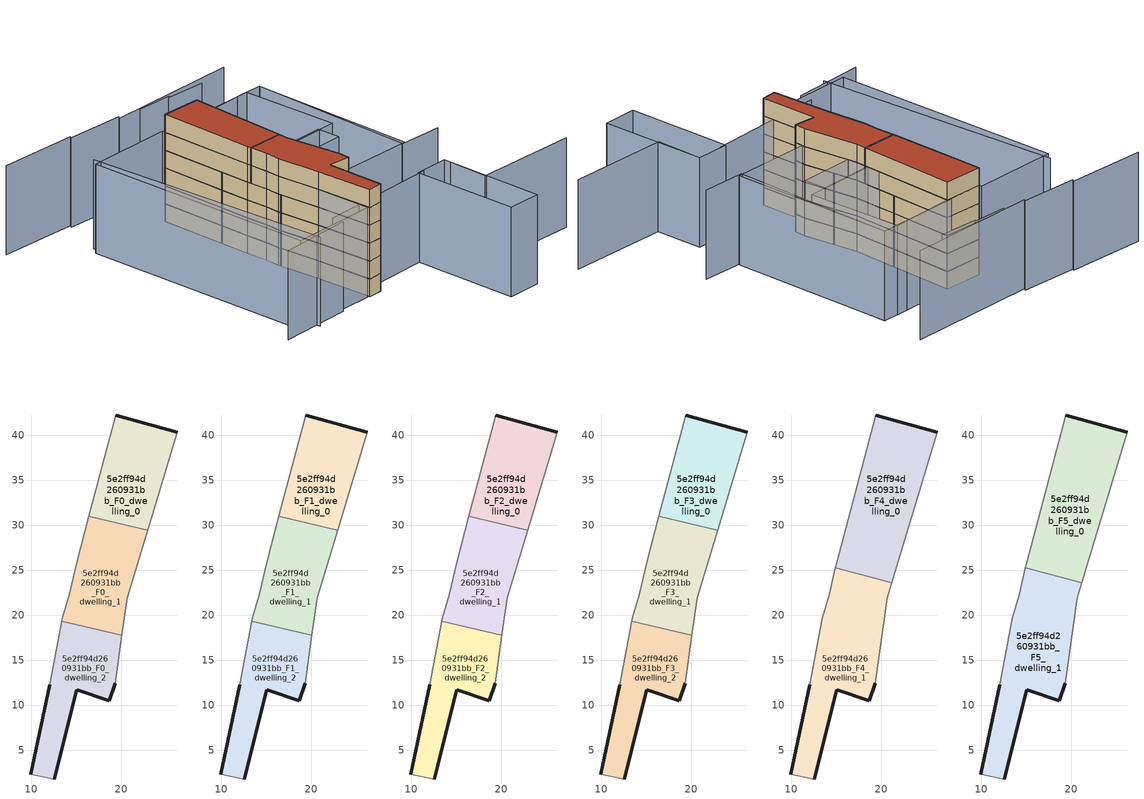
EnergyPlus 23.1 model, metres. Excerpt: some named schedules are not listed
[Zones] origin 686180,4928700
5e2ff94d260931bb_F0_dwelling_0
 floor ground (EU_floor_Construction): 22.9,29.45 26.19,40.31 19.38,42.22 16.39,30.99 z0
 wall outside (EU_wall_Construction): 19.38,42.22 26.19,40.31 z0:3
 wall to 5e2ff94d260931bb_F0_dwelling_1 (EU_wall_Construction): 22.9,29.45 16.39,30.99 z0:3
 wall adiabatic (EU_wall_Construction): 16.39,30.99 19.38,42.22 / 26.19,40.31 22.9,29.45 z0:3
5e2ff94d260931bb_F0_dwelling_1
 floor ground (EU_floor_Construction): 20.06,17.76 20.63,21.94 22.9,29.45 16.39,30.99 15.02,25.83 14.21,22.28 13.42,19.67 13.36,19.34 z0
 wall adiabatic (EU_wall_Construction): 22.9,29.45 20.63,21.94 20.06,17.76 / 13.36,19.34 13.42,19.67 14.21,22.28 15.02,25.83 16.39,30.99 z0:3
 wall to 5e2ff94d260931bb_F0_dwelling_2 (EU_wall_Construction): 20.06,17.76 13.36,19.34 z0:3
5e2ff94d260931bb_F0_dwelling_2
 floor ground (EU_floor_Construction): 12.54,1.82 15.06,11.73 18.65,10.48 19.33,12.45 20.06,17.76 13.36,19.34 12.07,12.26 9.95,2.36 z0
 wall outside (EU_wall_Construction): 9.95,2.36 12.07,12.26 / 19.33,12.45 18.65,10.48 15.06,11.73 12.54,1.82 z0:3
 wall adiabatic (EU_wall_Construction): 12.54,1.82 9.95,2.36 / 12.07,12.26 13.36,19.34 / 20.06,17.76 19.33,12.45 z0:3
5e2ff94d260931bb_F1_dwelling_0
 floor to 5e2ff94d260931bb_F0_dwelling_0 (EU_floor_Construction): 22.9,29.45 26.19,40.31 19.38,42.22 16.39,30.99 z3
 wall outside (EU_wall_Construction): 19.38,42.22 26.19,40.31 z3:6
 wall to 5e2ff94d260931bb_F1_dwelling_1 (EU_wall_Construction): 22.9,29.45 16.39,30.99 z3:6
 wall adiabatic (EU_wall_Construction): 16.39,30.99 19.38,42.22 / 26.19,40.31 22.9,29.45 z3:6
5e2ff94d260931bb_F1_dwelling_1
 floor to 5e2ff94d260931bb_F0_dwelling_1 (EU_floor_Construction): 20.06,17.76 20.63,21.94 22.9,29.45 16.39,30.99 15.02,25.83 14.21,22.28 13.42,19.67 13.36,19.34 z3
 wall adiabatic (EU_wall_Construction): 22.9,29.45 20.63,21.94 20.06,17.76 / 13.36,19.34 13.42,19.67 14.21,22.28 15.02,25.83 16.39,30.99 z3:6
 wall to 5e2ff94d260931bb_F1_dwelling_2 (EU_wall_Construction): 20.06,17.76 13.36,19.34 z3:6
5e2ff94d260931bb_F1_dwelling_2
 floor to 5e2ff94d260931bb_F0_dwelling_2 (EU_floor_Construction): 12.54,1.82 15.06,11.73 18.65,10.48 19.33,12.45 20.06,17.76 13.36,19.34 12.07,12.26 9.95,2.36 z3
 wall outside (EU_wall_Construction): 9.95,2.36 12.07,12.26 / 19.33,12.45 18.65,10.48 15.06,11.73 12.54,1.82 z3:6
 wall adiabatic (EU_wall_Construction): 12.54,1.82 9.95,2.36 / 12.07,12.26 13.36,19.34 / 20.06,17.76 19.33,12.45 z3:6
5e2ff94d260931bb_F2_dwelling_0
 floor to 5e2ff94d260931bb_F1_dwelling_0 (EU_floor_Construction): 22.9,29.45 26.19,40.31 19.38,42.22 16.39,30.99 z6
 wall outside (EU_wall_Construction): 19.38,42.22 26.19,40.31 z6:9
 wall to 5e2ff94d260931bb_F2_dwelling_1 (EU_wall_Construction): 22.9,29.45 16.39,30.99 z6:9
 wall adiabatic (EU_wall_Construction): 16.39,30.99 19.38,42.22 / 26.19,40.31 22.9,29.45 z6:9
5e2ff94d260931bb_F2_dwelling_1
 floor to 5e2ff94d260931bb_F1_dwelling_1 (EU_floor_Construction): 20.06,17.76 20.63,21.94 22.9,29.45 16.39,30.99 15.02,25.83 14.21,22.28 13.42,19.67 13.36,19.34 z6
 wall adiabatic (EU_wall_Construction): 22.9,29.45 20.63,21.94 20.06,17.76 / 13.36,19.34 13.42,19.67 14.21,22.28 15.02,25.83 16.39,30.99 z6:9
 wall to 5e2ff94d260931bb_F2_dwelling_2 (EU_wall_Construction): 20.06,17.76 13.36,19.34 z6:9
5e2ff94d260931bb_F2_dwelling_2
 floor to 5e2ff94d260931bb_F1_dwelling_2 (EU_floor_Construction): 12.54,1.82 15.06,11.73 18.65,10.48 19.33,12.45 20.06,17.76 13.36,19.34 12.07,12.26 9.95,2.36 z6
 wall outside (EU_wall_Construction): 9.95,2.36 12.07,12.26 / 19.33,12.45 18.65,10.48 15.06,11.73 12.54,1.82 z6:9
 wall adiabatic (EU_wall_Construction): 12.54,1.82 9.95,2.36 / 12.07,12.26 13.36,19.34 / 20.06,17.76 19.33,12.45 z6:9
5e2ff94d260931bb_F3_dwelling_0
 floor to 5e2ff94d260931bb_F2_dwelling_0 (EU_floor_Construction): 22.9,29.45 26.19,40.31 19.38,42.22 16.39,30.99 z9
 wall outside (EU_wall_Construction): 19.38,42.22 26.19,40.31 z9:12
 wall to 5e2ff94d260931bb_F3_dwelling_1 (EU_wall_Construction): 22.9,29.45 16.39,30.99 z9:12
 wall adiabatic (EU_wall_Construction): 16.39,30.99 19.38,42.22 / 26.19,40.31 22.9,29.45 z9:12
5e2ff94d260931bb_F3_dwelling_1
 floor to 5e2ff94d260931bb_F2_dwelling_1 (EU_floor_Construction): 20.06,17.76 20.63,21.94 22.9,29.45 16.39,30.99 15.02,25.83 14.21,22.28 13.42,19.67 13.36,19.34 z9
 wall adiabatic (EU_wall_Construction): 22.9,29.45 20.63,21.94 20.06,17.76 / 13.36,19.34 13.42,19.67 14.21,22.28 15.02,25.83 16.39,30.99 z9:12
 wall to 5e2ff94d260931bb_F3_dwelling_2 (EU_wall_Construction): 20.06,17.76 13.36,19.34 z9:12
5e2ff94d260931bb_F3_dwelling_2
 floor to 5e2ff94d260931bb_F2_dwelling_2 (EU_floor_Construction): 12.54,1.82 15.06,11.73 18.65,10.48 19.33,12.45 20.06,17.76 13.36,19.34 12.07,12.26 9.95,2.36 z9
 wall outside (EU_wall_Construction): 9.95,2.36 12.07,12.26 / 19.33,12.45 18.65,10.48 15.06,11.73 12.54,1.82 z9:12
 wall adiabatic (EU_wall_Construction): 12.54,1.82 9.95,2.36 / 12.07,12.26 13.36,19.34 / 20.06,17.76 19.33,12.45 z9:12
5e2ff94d260931bb_F4_dwelling_0
 floor to 5e2ff94d260931bb_F3_dwelling_0 (EU_floor_Construction): 22.9,29.45 26.19,40.31 19.38,42.22 16.39,30.99 z12
 floor to 5e2ff94d260931bb_F3_dwelling_1 (EU_floor_Construction): 21.14,23.62 22.9,29.45 16.39,30.99 15.02,25.83 14.89,25.28 z12
 wall outside (EU_wall_Construction): 19.38,42.22 26.19,40.31 z12:15
 wall adiabatic (EU_wall_Construction): 26.19,40.31 21.14,23.62 / 14.89,25.28 15.02,25.83 19.38,42.22 z12:15
 wall to 5e2ff94d260931bb_F4_dwelling_1 (EU_wall_Construction): 21.14,23.62 14.89,25.28 z12:15
5e2ff94d260931bb_F4_dwelling_1
 floor to 5e2ff94d260931bb_F3_dwelling_1 (EU_floor_Construction): 20.06,17.76 20.63,21.94 21.14,23.62 14.89,25.28 14.21,22.28 13.42,19.67 13.36,19.34 z12
 floor to 5e2ff94d260931bb_F3_dwelling_2 (EU_floor_Construction): 12.54,1.82 15.06,11.73 18.65,10.48 19.33,12.45 20.06,17.76 13.36,19.34 12.07,12.26 9.95,2.36 z12
 wall outside (EU_wall_Construction): 19.33,12.45 18.65,10.48 15.06,11.73 12.54,1.82 / 9.95,2.36 12.07,12.26 z12:15
 wall adiabatic (EU_wall_Construction): 12.54,1.82 9.95,2.36 / 12.07,12.26 13.42,19.67 14.21,22.28 14.89,25.28 / 21.14,23.62 20.63,21.94 19.33,12.45 z12:15
5e2ff94d260931bb_F5_dwelling_0
 floor to 5e2ff94d260931bb_F4_dwelling_0 (EU_floor_Construction): 21.14,23.62 26.19,40.31 19.38,42.22 15.02,25.83 14.89,25.28 z15
 wall outside (EU_wall_Construction): 19.38,42.22 26.19,40.31 z15:18
 wall adiabatic (EU_wall_Construction): 26.19,40.31 21.14,23.62 / 14.89,25.28 15.02,25.83 19.38,42.22 z15:18
 wall to 5e2ff94d260931bb_F5_dwelling_1 (EU_wall_Construction): 21.14,23.62 14.89,25.28 z15:18
 roof outside (EU_roof_Construction): 26.19,40.31 21.14,23.62 14.89,25.28 15.02,25.83 19.38,42.22 z18
5e2ff94d260931bb_F5_dwelling_1
 floor to 5e2ff94d260931bb_F4_dwelling_1 (EU_floor_Construction): 12.54,1.82 15.06,11.73 18.65,10.48 19.33,12.45 20.63,21.94 21.14,23.62 14.89,25.28 14.21,22.28 13.42,19.67 12.07,12.26 9.95,2.36 z15
 wall outside (EU_wall_Construction): 19.33,12.45 18.65,10.48 15.06,11.73 12.54,1.82 / 9.95,2.36 12.07,12.26 z15:18
 wall adiabatic (EU_wall_Construction): 12.54,1.82 9.95,2.36 / 12.07,12.26 13.42,19.67 14.21,22.28 14.89,25.28 / 21.14,23.62 20.63,21.94 19.33,12.45 z15:18
 roof outside (EU_roof_Construction): 21.14,23.62 20.63,21.94 19.33,12.45 18.65,10.48 15.06,11.73 12.54,1.82 9.95,2.36 12.07,12.26 13.42,19.67 14.21,22.28 14.89,25.28 z18
shading: 4.08,5.72 25.31,1.09 / -9.24,6.41 3.62,3.61 / 45.51,-12.79 27.97,-8.04 / 27.97,-8.04 29.81,-1.21 / 39.84,6.14 32.27,8.3 / 32.27,8.3 40.39,36.82 / 5.84,47.39 -2.76,4.29 / 37.4,45.24 30.52,47.28 / 30.94,47.5 24.86,49.29 / 21.05,50.93 11.1,53.94 / 43.94,44.83 20.7,50.61 / 11.47,54.28 -2.16,58.24 / 30.15,0.04 25.68,-18.12 / 25.68,-18.12 19.83,-16.68 / 19.83,-16.68 24.3,1.48 / 24.3,1.48 30.15,0.04 / 30.96,21.99 30.03,18.07 / 30.03,18.07 20.26,20.4 / 20.26,20.4 21.19,24.32 / 21.19,24.32 30.96,21.99 / 40.42,36.92 32.95,8.26 / 32.95,8.26 18.25,12.09 / 18.25,12.09 25.72,40.75 / 25.72,40.75 40.42,36.92 / 19.5,42.7 9.73,2.66 / 9.73,2.66 -5.22,6.31 / -5.22,6.31 4.55,46.34 / 4.55,46.34 19.5,42.7 / 25,40.58 37.65,37.72 / 37.65,37.72 33.9,21.13 / 33.9,21.13 21.25,23.99 / 21.25,23.99 25,40.58 z0:15
[Building]
EU S2 Campaign: North Axis=0; Terrain=City; Solar Distribution=FullExterior
[Site:Location]
Bologna: Latitude=44.5; Longitude=11.25; Time Zone=1; Elevation=37
[SizingPeriod:WeatherFileDays]
AnnualSizingPeriod: Begin Month=1; Begin Day of Month=1; End Month=12; End Day of Month=31; Day of Week for Start Day=Monday; Use Weather File Daylight Saving Period=No; Use Weather File Rain and Snow Indicators=No
[MATERIAL]
EU_InternalMass_Material: Roughness=MediumRough; Thickness=0.1; Conductivity=1; Density=1800; Specific Heat=900; Thermal Absorptance=0.9; Solar Absorptance=0.7; Visible Absorptance=0.7
[MATERIAL:NOMASS] Roughness=MediumRough; Thermal Absorptance=0.9; Solar Absorptance=0.7; Visible Absorptance=0.7
Name | Thermal Resistance
EU_wall_NoMass | 0.905828
EU_roof_NoMass | 0.37593
EU_floor_NoMass | 0.67114
[CONSTRUCTION]
EU_wall_Construction: EU_wall_NoMass
EU_roof_Construction: EU_roof_NoMass
EU_floor_Construction: EU_floor_NoMass
EU_InternalMass_Construction: EU_InternalMass_Material
[ZONE] Type=1; Multiplier=1; Ceiling Height=autocalculate; Floor Area=autocalculate; Part of Total Floor Area=Yes
Name | Volume
5e2ff94d260931bb_F0_dwelling_0; 5e2ff94d260931bb_F1_dwelling_0; 5e2ff94d260931bb_F2_dwelling_0; 5e2ff94d260931bb_F3_dwelling_0 | 236.903
5e2ff94d260931bb_F4_dwelling_0; 5e2ff94d260931bb_F5_dwelling_0 | 355.361
5e2ff94d260931bb_F0_dwelling_1; 5e2ff94d260931bb_F1_dwelling_1; 5e2ff94d260931bb_F2_dwelling_1; 5e2ff94d260931bb_F3_dwelling_1 | 236.908
5e2ff94d260931bb_F4_dwelling_1; 5e2ff94d260931bb_F5_dwelling_1 | 355.364
5e2ff94d260931bb_F0_dwelling_2; 5e2ff94d260931bb_F1_dwelling_2; 5e2ff94d260931bb_F2_dwelling_2; 5e2ff94d260931bb_F3_dwelling_2 | 236.914
[INTERNALMASS] Construction=EU_InternalMass_Construction
Name | Zone or ZoneList | Surface Area
5e2ff94d260931bb_F0_dwelling_0_EU_InternalMass | 5e2ff94d260931bb_F0_dwelling_0 | 78.9675
5e2ff94d260931bb_F0_dwelling_1_EU_InternalMass | 5e2ff94d260931bb_F0_dwelling_1 | 78.9695
5e2ff94d260931bb_F0_dwelling_2_EU_InternalMass | 5e2ff94d260931bb_F0_dwelling_2 | 78.971
5e2ff94d260931bb_F1_dwelling_0_EU_InternalMass | 5e2ff94d260931bb_F1_dwelling_0 | 78.9675
5e2ff94d260931bb_F1_dwelling_1_EU_InternalMass | 5e2ff94d260931bb_F1_dwelling_1 | 78.9695
5e2ff94d260931bb_F1_dwelling_2_EU_InternalMass | 5e2ff94d260931bb_F1_dwelling_2 | 78.971
5e2ff94d260931bb_F2_dwelling_0_EU_InternalMass | 5e2ff94d260931bb_F2_dwelling_0 | 78.9675
5e2ff94d260931bb_F2_dwelling_1_EU_InternalMass | 5e2ff94d260931bb_F2_dwelling_1 | 78.9695
5e2ff94d260931bb_F2_dwelling_2_EU_InternalMass | 5e2ff94d260931bb_F2_dwelling_2 | 78.971
5e2ff94d260931bb_F3_dwelling_0_EU_InternalMass | 5e2ff94d260931bb_F3_dwelling_0 | 78.9675
5e2ff94d260931bb_F3_dwelling_1_EU_InternalMass | 5e2ff94d260931bb_F3_dwelling_1 | 78.9695
5e2ff94d260931bb_F3_dwelling_2_EU_InternalMass | 5e2ff94d260931bb_F3_dwelling_2 | 78.971
5e2ff94d260931bb_F4_dwelling_0_EU_InternalMass | 5e2ff94d260931bb_F4_dwelling_0 | 118.453
5e2ff94d260931bb_F4_dwelling_1_EU_InternalMass | 5e2ff94d260931bb_F4_dwelling_1 | 118.455
5e2ff94d260931bb_F5_dwelling_0_EU_InternalMass | 5e2ff94d260931bb_F5_dwelling_0 | 118.453
5e2ff94d260931bb_F5_dwelling_1_EU_InternalMass | 5e2ff94d260931bb_F5_dwelling_1 | 118.455
[OTHEREQUIPMENT] Fuel Type=Electricity; Design Level Calculation Method=Watts/Area; Power per Zone Floor Area=1; Fraction Latent=0; Fraction Radiant=0; Fraction Lost=0; Carbon Dioxide Generation Rate=0; EndUse Subcategory=EU_Step8_InternalGains
Name | Zone or ZoneList or Space or SpaceList | Schedule
EU_Step8_InternalGain_5e2ff94d260931bb_F0_dwelling_0_f000 | 5e2ff94d260931bb_F0_dwelling_0 | EU_Step8_GainSchedule_5e2ff94d260931bb_F0_dwelling_0_f000
EU_Step8_InternalGain_5e2ff94d260931bb_F0_dwelling_1_f000 | 5e2ff94d260931bb_F0_dwelling_1 | EU_Step8_GainSchedule_5e2ff94d260931bb_F0_dwelling_1_f000
EU_Step8_InternalGain_5e2ff94d260931bb_F0_dwelling_2_f000 | 5e2ff94d260931bb_F0_dwelling_2 | EU_Step8_GainSchedule_5e2ff94d260931bb_F0_dwelling_2_f000
EU_Step8_InternalGain_5e2ff94d260931bb_F1_dwelling_0_f000 | 5e2ff94d260931bb_F1_dwelling_0 | EU_Step8_GainSchedule_5e2ff94d260931bb_F1_dwelling_0_f000
EU_Step8_InternalGain_5e2ff94d260931bb_F1_dwelling_1_f000 | 5e2ff94d260931bb_F1_dwelling_1 | EU_Step8_GainSchedule_5e2ff94d260931bb_F1_dwelling_1_f000
EU_Step8_InternalGain_5e2ff94d260931bb_F1_dwelling_2_f000 | 5e2ff94d260931bb_F1_dwelling_2 | EU_Step8_GainSchedule_5e2ff94d260931bb_F1_dwelling_2_f000
EU_Step8_InternalGain_5e2ff94d260931bb_F2_dwelling_0_f000 | 5e2ff94d260931bb_F2_dwelling_0 | EU_Step8_GainSchedule_5e2ff94d260931bb_F2_dwelling_0_f000
EU_Step8_InternalGain_5e2ff94d260931bb_F2_dwelling_1_f000 | 5e2ff94d260931bb_F2_dwelling_1 | EU_Step8_GainSchedule_5e2ff94d260931bb_F2_dwelling_1_f000
EU_Step8_InternalGain_5e2ff94d260931bb_F2_dwelling_2_f000 | 5e2ff94d260931bb_F2_dwelling_2 | EU_Step8_GainSchedule_5e2ff94d260931bb_F2_dwelling_2_f000
EU_Step8_InternalGain_5e2ff94d260931bb_F3_dwelling_0_f000 | 5e2ff94d260931bb_F3_dwelling_0 | EU_Step8_GainSchedule_5e2ff94d260931bb_F3_dwelling_0_f000
EU_Step8_InternalGain_5e2ff94d260931bb_F3_dwelling_1_f000 | 5e2ff94d260931bb_F3_dwelling_1 | EU_Step8_GainSchedule_5e2ff94d260931bb_F3_dwelling_1_f000
EU_Step8_InternalGain_5e2ff94d260931bb_F3_dwelling_2_f000 | 5e2ff94d260931bb_F3_dwelling_2 | EU_Step8_GainSchedule_5e2ff94d260931bb_F3_dwelling_2_f000
EU_Step8_InternalGain_5e2ff94d260931bb_F4_dwelling_0_f000 | 5e2ff94d260931bb_F4_dwelling_0 | EU_Step8_GainSchedule_5e2ff94d260931bb_F4_dwelling_0_f000
EU_Step8_InternalGain_5e2ff94d260931bb_F4_dwelling_1_f000 | 5e2ff94d260931bb_F4_dwelling_1 | EU_Step8_GainSchedule_5e2ff94d260931bb_F4_dwelling_1_f000
EU_Step8_InternalGain_5e2ff94d260931bb_F5_dwelling_0_f000 | 5e2ff94d260931bb_F5_dwelling_0 | EU_Step8_GainSchedule_5e2ff94d260931bb_F5_dwelling_0_f000
EU_Step8_InternalGain_5e2ff94d260931bb_F5_dwelling_1_f000 | 5e2ff94d260931bb_F5_dwelling_1 | EU_Step8_GainSchedule_5e2ff94d260931bb_F5_dwelling_1_f000
[ZONEVENTILATION:DESIGNFLOWRATE] Schedule=EU_AlwaysOn; Design Flow Rate Calculation Method=AirChanges/Hour; Air Changes per Hour=0.73129; Ventilation Type=Natural; Fan Pressure Rise=0; Fan Total Efficiency=1; Constant Term Coefficient=1; Temperature Term Coefficient=0; Velocity Term Coefficient=0; Velocity Squared Term Coefficient=0; Minimum Indoor Temperature=-100; Maximum Indoor Temperature=100; Delta Temperature=-100; Minimum Outdoor Temperature=-100; Maximum Outdoor Temperature=100; Maximum Wind Speed=40
Name | Zone or ZoneList or Space or SpaceList
EU_ConstantAir_5e2ff94d260931bb_F0_dwelling_0 | 5e2ff94d260931bb_F0_dwelling_0
EU_ConstantAir_5e2ff94d260931bb_F0_dwelling_1 | 5e2ff94d260931bb_F0_dwelling_1
EU_ConstantAir_5e2ff94d260931bb_F0_dwelling_2 | 5e2ff94d260931bb_F0_dwelling_2
EU_ConstantAir_5e2ff94d260931bb_F1_dwelling_0 | 5e2ff94d260931bb_F1_dwelling_0
EU_ConstantAir_5e2ff94d260931bb_F1_dwelling_1 | 5e2ff94d260931bb_F1_dwelling_1
EU_ConstantAir_5e2ff94d260931bb_F1_dwelling_2 | 5e2ff94d260931bb_F1_dwelling_2
EU_ConstantAir_5e2ff94d260931bb_F2_dwelling_0 | 5e2ff94d260931bb_F2_dwelling_0
EU_ConstantAir_5e2ff94d260931bb_F2_dwelling_1 | 5e2ff94d260931bb_F2_dwelling_1
EU_ConstantAir_5e2ff94d260931bb_F2_dwelling_2 | 5e2ff94d260931bb_F2_dwelling_2
EU_ConstantAir_5e2ff94d260931bb_F3_dwelling_0 | 5e2ff94d260931bb_F3_dwelling_0
EU_ConstantAir_5e2ff94d260931bb_F3_dwelling_1 | 5e2ff94d260931bb_F3_dwelling_1
EU_ConstantAir_5e2ff94d260931bb_F3_dwelling_2 | 5e2ff94d260931bb_F3_dwelling_2
EU_ConstantAir_5e2ff94d260931bb_F4_dwelling_0 | 5e2ff94d260931bb_F4_dwelling_0
EU_ConstantAir_5e2ff94d260931bb_F4_dwelling_1 | 5e2ff94d260931bb_F4_dwelling_1
EU_ConstantAir_5e2ff94d260931bb_F5_dwelling_0 | 5e2ff94d260931bb_F5_dwelling_0
EU_ConstantAir_5e2ff94d260931bb_F5_dwelling_1 | 5e2ff94d260931bb_F5_dwelling_1
[HVACTEMPLATE:THERMOSTAT] Constant Heating Setpoint=20; Constant Cooling Setpoint=50
EU_HeatOnly_5e2ff94d260931bb_F0_dwelling_0; EU_HeatOnly_5e2ff94d260931bb_F0_dwelling_1; EU_HeatOnly_5e2ff94d260931bb_F0_dwelling_2; EU_HeatOnly_5e2ff94d260931bb_F1_dwelling_0; EU_HeatOnly_5e2ff94d260931bb_F1_dwelling_1; EU_HeatOnly_5e2ff94d260931bb_F1_dwelling_2; EU_HeatOnly_5e2ff94d260931bb_F2_dwelling_0; EU_HeatOnly_5e2ff94d260931bb_F2_dwelling_1; EU_HeatOnly_5e2ff94d260931bb_F2_dwelling_2; EU_HeatOnly_5e2ff94d260931bb_F3_dwelling_0; EU_HeatOnly_5e2ff94d260931bb_F3_dwelling_1; EU_HeatOnly_5e2ff94d260931bb_F3_dwelling_2; EU_HeatOnly_5e2ff94d260931bb_F4_dwelling_0; EU_HeatOnly_5e2ff94d260931bb_F4_dwelling_1; EU_HeatOnly_5e2ff94d260931bb_F5_dwelling_0; EU_HeatOnly_5e2ff94d260931bb_F5_dwelling_1
[HVACTEMPLATE:ZONE:IDEALLOADSAIRSYSTEM] System Availability Schedule=EU_AlwaysOn; Maximum Heating Supply Air Temperature=50; Minimum Cooling Supply Air Temperature=13; Maximum Heating Supply Air Humidity Ratio=0.0156; Minimum Cooling Supply Air Humidity Ratio=0.0077; Heating Limit=NoLimit; Cooling Limit=NoLimit; Heating Availability Schedule=EU_AlwaysOn; Cooling Availability Schedule=EU_CoolingOff; Dehumidification Control Type=ConstantSensibleHeatRatio; Cooling Sensible Heat Ratio=0.7; Dehumidification Setpoint=60; Humidification Control Type=None; Humidification Setpoint=30; Outdoor Air Method=None; Outdoor Air Flow Rate per Person=0.00944; Outdoor Air Flow Rate per Zone Floor Area=0; Outdoor Air Flow Rate per Zone=0; Demand Controlled Ventilation Type=None; Outdoor Air Economizer Type=NoEconomizer; Heat Recovery Type=None; Sensible Heat Recovery Effectiveness=0.7; Latent Heat Recovery Effectiveness=0.65
Name | Template Thermostat
5e2ff94d260931bb_F0_dwelling_0 | EU_HeatOnly_5e2ff94d260931bb_F0_dwelling_0
5e2ff94d260931bb_F0_dwelling_1 | EU_HeatOnly_5e2ff94d260931bb_F0_dwelling_1
5e2ff94d260931bb_F0_dwelling_2 | EU_HeatOnly_5e2ff94d260931bb_F0_dwelling_2
5e2ff94d260931bb_F1_dwelling_0 | EU_HeatOnly_5e2ff94d260931bb_F1_dwelling_0
5e2ff94d260931bb_F1_dwelling_1 | EU_HeatOnly_5e2ff94d260931bb_F1_dwelling_1
5e2ff94d260931bb_F1_dwelling_2 | EU_HeatOnly_5e2ff94d260931bb_F1_dwelling_2
5e2ff94d260931bb_F2_dwelling_0 | EU_HeatOnly_5e2ff94d260931bb_F2_dwelling_0
5e2ff94d260931bb_F2_dwelling_1 | EU_HeatOnly_5e2ff94d260931bb_F2_dwelling_1
5e2ff94d260931bb_F2_dwelling_2 | EU_HeatOnly_5e2ff94d260931bb_F2_dwelling_2
5e2ff94d260931bb_F3_dwelling_0 | EU_HeatOnly_5e2ff94d260931bb_F3_dwelling_0
5e2ff94d260931bb_F3_dwelling_1 | EU_HeatOnly_5e2ff94d260931bb_F3_dwelling_1
5e2ff94d260931bb_F3_dwelling_2 | EU_HeatOnly_5e2ff94d260931bb_F3_dwelling_2
